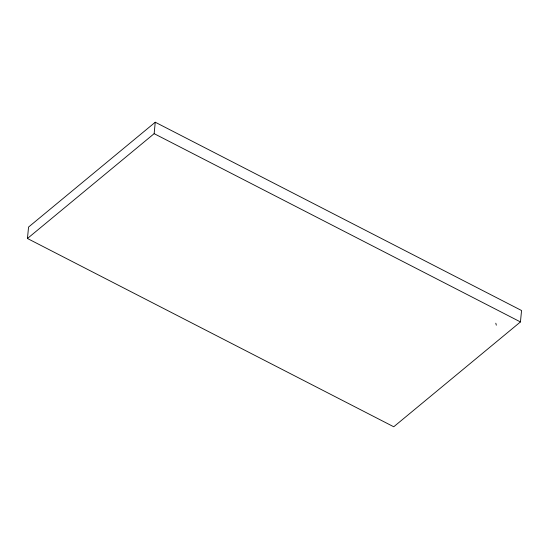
<?xml version="1.0" encoding="UTF-8"?>
<svg xmlns="http://www.w3.org/2000/svg" width="549" height="549" viewBox="0 0 549 549"><rect width="100%" height="100%" fill="white"/><g stroke="black" fill="none" stroke-linecap="round" stroke-linejoin="round"><path stroke-width="0.82" d="M27.45 238.492L28.548 227.066L155.257 122.228L521.55 310.508L520.452 321.934L393.743 426.772L27.45 238.492L154.152 133.661L155.257 122.228M154.152 133.661L520.452 321.934M495.809 323.203L496.317 325.186"/></g></svg>
